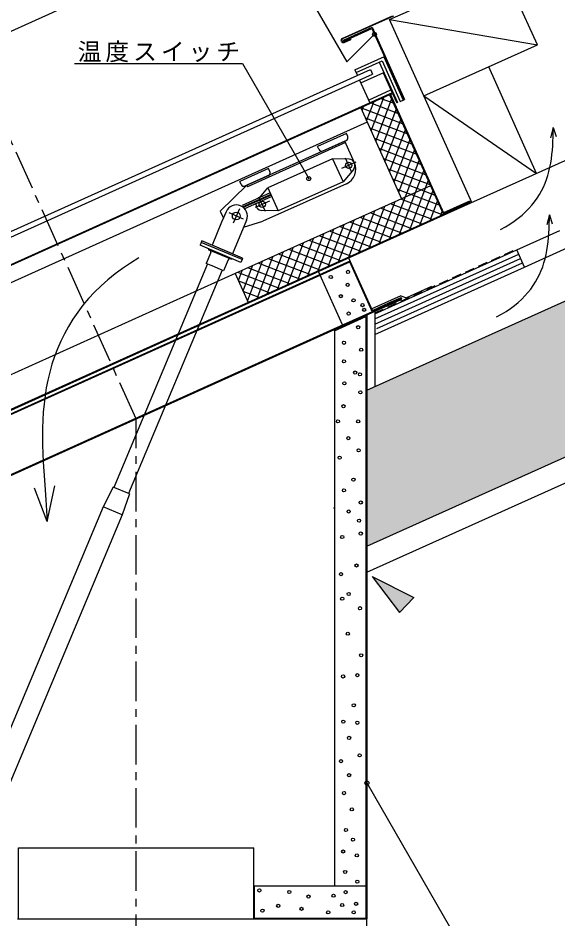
# Model space of a CAD drawing. Units: millimetres, scale not verified. Extents: x -1104 to 916, y -637 to 768.
# Drawn here: x 117 to 458, y -95 to 475 of the extents above; entities that cross this region are included whole.
import ezdxf

# ---------------------------------------------------------------- set-up
doc = ezdxf.new("R2010")
doc.units = ezdxf.units.MM
doc.header["$LTSCALE"] = 5
doc.header["$PDMODE"] = 32
doc.header["$PDSIZE"] = 2.5
doc.linetypes.add('CHAIN1', pattern=[8, 5, -1, 1, -1])
doc.linetypes.add('DASHED1', pattern=[1.8, 1.2, -0.6])
doc.layers.add('0-0', color=7, linetype='Continuous')
doc.layers.add('0-1', color=7, linetype='Continuous')
doc.styles.add('ＭＳ ゴシック', font='')
doc.styles.get('ＭＳ ゴシック').set_extended_font_data('MS Gothic')

msp = doc.modelspace()

# ---------------------------------------------------------------- linework, layer by layer
at = {"layer": '0-0'}
for p, q in [((314.205, 557.621), (86.229, 455.02)), ((351.796, 474.106), (423.634, 506.434)), ((445.383, 458.102), (423.634, 506.434)), ((321.856, 462.16), (353.756, 476.516)), ((354.285, 476.315), (322.021, 461.795)), ((403.912, 358.292), (351.796, 474.106)), ((351.796, 474.106), (445.383, 458.102)), ((322.611, 460.971), (340.849, 469.179)), ((340.598, 468.518), (360.913, 423.379)), ((340.849, 469.179), (361.369, 423.584)), ((322.839, 459.977), (327.125, 461.906)), ((324.806, 447.277), (342.289, 464.76)), ((327.125, 461.906), (327.289, 461.542)), ((321.416, 460.215), (321.255, 460.573)), ((321.619, 460.737), (321.781, 460.379)), ((323.003, 459.613), (327.289, 461.542)), ((373.545, 425.774), (445.383, 458.102)), ((329.907, 442.323), (348.601, 450.736)), ((348.145, 450.531), (360.457, 423.174)), ((345.318, 447.066), (356.809, 421.532)), ((-446.348, 88.695), (339.714, 442.46)), ((-445.035, 85.777), (341.028, 439.542)), ((329.907, 442.323), (331.507, 438.767)), ((333.6, 434.116), (348.191, 440.682)), ((339.714, 442.46), (341.028, 439.542)), ((347.735, 440.477), (353.48, 427.71)), ((444.949, 376.759), (414.582, 444.241)), ((332.821, 435.848), (339.346, 421.349)), ((353.48, 427.71), (-444.437, 68.61)), ((338.525, 423.173), (352.66, 429.534)), ((351.862, 426.434), (-442.408, 68.975)), ((337.292, 410.074), (341.776, 421.894)), ((340.194, 403.626), (348.224, 424.796)), ((343.096, 397.177), (353.127, 423.624)), ((354.257, 421.111), (346.539, 424.038)), ((351.862, 426.434), (385.925, 350.745)), ((352.318, 426.639), (353.686, 427.254)), ((352.318, 426.639), (385.971, 351.863)), ((353.686, 427.254), (356.353, 421.327)), ((358.633, 422.353), (360.913, 423.379)), ((360.913, 423.379), (361.369, 423.584)), ((373.545, 425.774), (444.949, 376.759)), ((333.624, 418.226), (359.479, 360.776)), ((360.061, 408.215), (333.643, 418.234)), ((334.39, 416.522), (335.327, 418.992)), ((357.159, 414.663), (340.091, 421.136)), ((345.998, 390.729), (356.028, 417.175)), ((356.809, 421.532), (356.353, 421.327)), ((362.963, 401.766), (336.517, 411.796)), ((348.9, 384.281), (358.93, 410.727)), ((337.728, 409.107), (-420.066, 68.064)), ((365.865, 395.318), (339.419, 405.348)), ((455.434, 405.85), (453.774, 399.365)), ((351.802, 377.833), (361.832, 404.279)), ((368.767, 388.87), (342.321, 398.9)), ((354.704, 371.385), (364.734, 397.831)), ((371.669, 382.422), (345.223, 392.452)), ((357.606, 364.937), (367.636, 391.383)), ((374.571, 375.974), (348.125, 386.004)), ((351.736, 335.359), (370.538, 384.935)), ((464.647, 385.625), (403.001, 357.882)), ((377.473, 369.526), (351.027, 379.556)), ((358.184, 338.261), (373.44, 378.487)), ((380.375, 363.077), (353.929, 373.108)), ((364.632, 341.163), (376.342, 372.038)), ((377.717, 368.984), (254.154, 313.374)), ((383.277, 356.629), (356.831, 366.659)), ((371.08, 344.065), (379.244, 365.59)), ((385.361, 350.491), (358.915, 360.522)), ((377.528, 346.967), (382.146, 359.142)), ((402.385, 359.25), (385.971, 351.863)), ((402.385, 359.25), (403.001, 357.882)), ((402.795, 358.338), (262.362, 295.136)), ((403.001, 357.882), (262.567, 294.68)), ((338.84, 329.555), (348.87, 356.001)), ((345.288, 332.457), (355.318, 358.903)), ((372.465, 344.688), (346.018, 354.718)), ((378.913, 347.59), (352.467, 357.62)), ((402.59, 358.794), (385.72, 351.201)), ((325.943, 323.751), (335.973, 350.197)), ((332.391, 326.653), (342.421, 353.099)), ((359.568, 338.884), (333.122, 348.914)), ((366.016, 341.786), (339.57, 351.816)), ((383.977, 349.868), (385.048, 352.694)), ((452.999, 350.624), (451.339, 344.139)), ((452.932, 344.698), (452.983, 347.635)), ((452.983, 347.635), (452.999, 350.624)), ((452.999, 350.624), (454.771, 344.93)), ((313.047, 317.947), (323.077, 344.393)), ((319.495, 320.849), (329.525, 347.295)), ((346.672, 333.08), (320.226, 343.11)), ((353.12, 335.982), (326.674, 346.012)), ((452.836, 341.812), (452.932, 344.698)), ((300.151, 312.143), (310.181, 338.589)), ((306.599, 315.045), (316.629, 341.491)), ((333.776, 327.276), (307.33, 337.306)), ((340.224, 330.178), (313.778, 340.208)), ((432.365, 328.439), (459.722, 340.751)), ((452.482, 336.177), (452.689, 338.972)), ((452.689, 338.972), (452.836, 341.812)), ((287.254, 306.339), (297.284, 332.785)), ((293.703, 309.241), (303.733, 335.687)), ((320.879, 321.472), (294.433, 331.502)), ((327.328, 324.374), (300.881, 334.404)), ((451.429, 328.046), (451.859, 330.716)), ((451.859, 330.716), (452.208, 333.426)), ((452.208, 333.426), (452.482, 336.177)), ((274.358, 300.535), (284.388, 326.981)), ((280.806, 303.437), (290.836, 329.883)), ((307.983, 315.668), (281.537, 325.698)), ((314.431, 318.57), (287.985, 328.6)), ((342.497, 287.994), (432.365, 328.439)), ((342.497, 284.705), (433.596, 325.704)), ((437.289, 317.497), (432.365, 328.44)), ((437.289, 317.496), (464.647, 329.808)), ((450.297, 322.826), (450.911, 325.417)), ((450.911, 325.417), (451.429, 328.046)), ((261.957, 296.036), (271.492, 321.177)), ((267.91, 297.633), (277.94, 324.079)), ((295.087, 309.864), (268.641, 319.894)), ((301.535, 312.766), (275.089, 322.796)), ((307.697, 312.847), (326.847, 321.465)), ((307.902, 312.391), (326.596, 320.803)), ((340.964, 290.095), (326.045, 323.248)), ((340.754, 289.342), (326.596, 320.803)), ((342.497, 281.415), (434.827, 322.968)), ((343.728, 278.679), (436.058, 320.232)), ((448.759, 317.764), (449.582, 320.275)), ((449.582, 320.275), (450.297, 322.826)), ((282.191, 304.06), (255.744, 314.09)), ((256.153, 308.933), (258.596, 315.373)), ((259.055, 302.484), (265.044, 318.275)), ((288.639, 306.962), (262.193, 316.992)), ((322.06, 280.93), (306.895, 314.63)), ((342.497, 274.835), (437.289, 317.496)), ((446.763, 312.863), (447.821, 315.292)), ((447.821, 315.292), (448.759, 317.764)), ((45.678, 194.937), (307.697, 312.847)), ((45.883, 194.481), (307.902, 312.391)), ((254.154, 313.374), (80.892, 235.398)), ((254.154, 313.374), (262.567, 294.68)), ((275.742, 301.158), (256.34, 308.517)), ((442.808, 305.836), (444.262, 308.132)), ((444.262, 308.132), (445.578, 310.475)), ((445.578, 310.475), (446.763, 312.863)), ((269.294, 298.256), (259.242, 302.068)), ((378.431, 305.263), (362.546, 298.114)), ((378.431, 305.263), (362.546, 298.114)), ((439.467, 301.393), (441.212, 303.589)), ((441.212, 303.589), (442.808, 305.836)), ((337.497, 239.687), (464.647, 296.91)), ((358.886, 299.271), (340.649, 291.062)), ((358.886, 299.271), (340.649, 291.062)), ((351.451, 294.814), (359.202, 298.302)), ((351.697, 294.267), (359.448, 297.755)), ((351.943, 293.719), (359.695, 297.208)), ((358.886, 299.271), (362.546, 298.114)), ((358.886, 299.271), (362.546, 298.114)), ((359.695, 297.208), (359.202, 298.302)), ((433.298, 295.15), (435.515, 297.17)), ((435.515, 297.17), (437.57, 299.252)), ((437.57, 299.252), (439.467, 301.393)), ((262.362, 295.136), (89.1, 217.16)), ((262.567, 294.68), (89.305, 216.704)), ((262.846, 295.354), (262.144, 295.62)), ((316.897, 277.948), (349.208, 292.488)), ((340.964, 290.095), (348.715, 293.583)), ((348.715, 293.583), (351.451, 294.814)), ((348.715, 293.583), (348.961, 293.036)), ((348.961, 293.036), (351.697, 294.267)), ((348.961, 293.036), (351.697, 294.267)), ((348.961, 293.036), (349.208, 292.488)), ((349.208, 292.488), (351.943, 293.719)), ((351.451, 294.814), (351.697, 294.267)), ((351.697, 294.267), (351.943, 293.719)), ((425.629, 289.508), (428.359, 291.314)), ((428.359, 291.314), (430.914, 293.196)), ((430.914, 293.196), (433.298, 295.15)), ((316.897, 277.29), (336.897, 286.29)), ((336.897, 286.29), (336.897, -94.323)), ((342.497, 289.475), (342.497, 241.937)), ((419.628, 286.146), (422.72, 287.783)), ((422.72, 287.783), (425.629, 289.508)), ((65.45, 164.796), (316.897, 277.948)), ((317.143, 277.401), (316.65, 278.495)), ((316.897, 277.29), (316.897, -73.823)), ((135.081, 156.572), (127.07, 177.594)), ((135.081, 156.572), (139.819, 179.065)), ((316.297, 165.177), (316.897, 165.177)), ((337.497, -8.78), (411.722, -137.341)), ((116.847, -49.823), (265.847, -49.823)), ((116.847, -94.823), (116.847, -49.823)), ((116.847, -49.823), (265.847, -49.823)), ((116.847, -94.823), (116.847, -49.823)), ((265.847, -94.823), (265.847, -49.823)), ((265.847, -94.823), (265.847, -49.823)), ((266.347, -94.823), (266.347, -73.823)), ((266.347, -73.823), (336.897, -73.823)), ((116.347, -94.823), (266.347, -94.823)), ((116.847, -94.823), (265.847, -94.823)), ((116.847, -94.823), (265.847, -94.823)), ((266.347, -94.323), (336.897, -94.323)), ((266.347, -94.823), (337.497, -94.823)), ((337.497, -265.823), (337.497, -94.823))]:
    msp.add_line(p, q, dxfattribs=at)
at = {"layer": '0-0', "linetype": 'CHAIN1'}
for p, q in [((191.347, 221.45), (86.229, 455.02)), ((191.347, -477.033), (191.347, 221.45))]:
    msp.add_line(p, q, dxfattribs=at)
at = {"layer": '0-0', "linetype": 'DASHED1'}
msp.add_line((342.497, 288.543), (432.16, 328.895), dxfattribs=at)
at = {"layer": '0-0'}
for points in [[(205.94, 484.098), (303.548, 484.098), (324.806, 447.277)], [(322.611, 460.971), (322.816, 460.515), (340.598, 468.518)], [(152.329, 446.306), (258.65, 446.306), (300.702, 373.47)], [(330.728, 440.499), (347.142, 447.886), (358.633, 422.353)], [(422.063, 341.372), (425.155, 343.009), (428.064, 344.734), (430.794, 346.54), (433.349, 348.423), (435.733, 350.376), (437.95, 352.396), (440.005, 354.478), (441.902, 356.619), (443.647, 358.815), (445.243, 361.062), (446.697, 363.358), (448.013, 365.701), (449.198, 368.089), (450.256, 370.519), (451.194, 372.99), (452.017, 375.501), (452.732, 378.052), (453.346, 380.643), (453.864, 383.272), (454.294, 385.942), (454.642, 388.652), (454.917, 391.403), (455.124, 394.198), (455.271, 397.038), (455.367, 399.924), (455.418, 402.861), (455.434, 405.85), (457.206, 400.156)], [(193.092, 323.354), (187.863, 320.091), (182.846, 316.693), (178.053, 313.155), (173.493, 309.474), (169.172, 305.65), (165.097, 301.686), (161.272, 297.586), (157.698, 293.358), (154.378, 289.008), (151.312, 284.547), (148.497, 279.985), (145.931, 275.332), (143.611, 270.598), (141.531, 265.795), (139.685, 260.933), (138.067, 256.021), (136.667, 251.067), (135.478, 246.079), (134.488, 241.061), (133.689, 236.017), (133.067, 230.946), (132.612, 225.848), (132.311, 220.717), (132.15, 215.544), (132.116, 210.318), (132.195, 205.021), (132.371, 199.633), (132.631, 194.129), (132.959, 188.478), (133.34, 182.645), (133.758, 176.589), (134.198, 170.262), (134.644, 163.609), (135.081, 156.572)], [(65.204, 165.343), (316.65, 278.495), (348.961, 293.036)], [(337.497, 287.218), (337.497, 131.477), (337.497, -94.823)]]:
    msp.add_lwpolyline(points, dxfattribs=at)
for centre in [(325.467, 314.471), (314.6, 311.196), (325.318, 306.283), (321.001, 299.138), (329.04, 296.458), (334.697, 293.481), (335.739, 290.504), (325.914, 288.122), (331.969, 279.469), (322.959, 269.64), (333.88, 265.272), (322.959, 257.901), (330.057, 250.802), (333.061, 249.71), (323.232, 243.977), (333.334, 238.244), (322.686, 229.507), (319.137, 219.952), (331.969, 219.952), (325.689, 209.304), (332.242, 201.66), (320.229, 197.018), (328.965, 183.095), (322.959, 176.269), (333.607, 168.625), (325.962, 162.892), (332.515, 157.158), (333.607, 148.968), (321.867, 146.784), (330.877, 128.765), (321.048, 123.305), (321.867, 107.743), (325.962, 110.746), (333.061, 101.737), (325.416, 85.629), (333.88, 71.978), (322.413, 58.6), (331.423, 59.419), (329.163, 40.342), (322.531, 30.025), (331.374, 29.288), (326.216, 19.709), (321.057, 4.97), (332.848, 8.655), (326.216, -3.872), (323.012, -15.195), (327.928, -25.52), (324.241, -38.548), (328.666, -44.693), (322.469, -52.119), (331.112, -54.588), (323.704, -65.083), (331.374, -71.241), (269.408, -76.758), (288.343, -77.724), (300.512, -80.646), (316.342, -80.091), (324.005, -77.874), (281.35, -86.478), (321.794, -85.98), (330.637, -85.243), (271.352, -89.533), (296.069, -88.422), (313.009, -90.644), (329.116, -90.644)]:
    msp.add_circle(centre, 1, dxfattribs=at)
for centre, radius, start, end in [((322.349, 461.066), 1.2, 114.2288, 204.23), ((322.349, 461.066), 0.8, 114.2288, 204.23), ((322.51, 460.707), 1.2, 204.23, 294.23), ((322.51, 460.707), 0.8, 204.23, 294.23)]:
    msp.add_arc(centre, radius, start, end, dxfattribs=at)
for p in [(342.289, 464.76), (337.497, -8.78)]:
    msp.add_point(p, dxfattribs=at)
at = {"layer": '0-1'}
for p, q in [((324.514, 402.047), (306.276, 393.839)), ((325.335, 400.223), (324.514, 402.047)), ((323.42, 397.168), (261.41, 369.261)), ((323.83, 396.256), (261.821, 368.349)), ((307.097, 392.015), (306.276, 393.839)), ((309.741, 391.012), (324.332, 397.578)), ((329.576, 383.489), (323.42, 397.168)), ((315.806, 386.065), (274.77, 367.597)), ((315.806, 386.065), (322.372, 371.475)), ((326.33, 385.828), (315.806, 386.065)), ((275.271, 379.885), (257.033, 371.677)), ((276.092, 378.061), (275.271, 379.885)), ((329.174, 379.51), (322.372, 371.475)), ((257.854, 369.853), (257.033, 371.677)), ((260.498, 368.85), (275.089, 375.417)), ((322.372, 371.475), (281.336, 353.007)), ((261.41, 369.261), (244.632, 352.937)), ((261.41, 369.261), (261.821, 368.349)), ((269.522, 361.397), (274.77, 367.597)), ((324.561, 370.266), (271.67, 346.463)), ((274.77, 367.597), (281.336, 353.007)), ((267.968, 359.562), (268.022, 359.625)), ((244.632, 352.937), (246.638, 348.479)), ((248.345, 352.546), (245.531, 345.841)), ((281.336, 353.007), (270.812, 353.244)), ((245.531, 345.841), (239.443, 331.338)), ((261.254, 347.127), (252.352, 325.92)), ((259.461, 342.855), (271.67, 346.463)), ((232.602, 333.125), (231.828, 331.281)), ((257.646, 320.444), (231.828, 331.281)), ((232.989, 334.047), (232.602, 333.125)), ((258.42, 322.289), (232.602, 333.125)), ((258.807, 323.211), (232.989, 334.047)), ((252.352, 325.92), (239.443, 331.338)), ((238.624, 326.802), (235.721, 319.886)), ((237.36, 328.959), (237.167, 328.498)), ((236.643, 319.499), (177.322, 178.174)), ((238.85, 318.573), (235.721, 319.886)), ((249.689, 322.158), (246.786, 315.242)), ((258.42, 322.289), (257.646, 320.444)), ((258.807, 323.211), (258.42, 322.289)), ((245.864, 315.629), (186.543, 174.304)), ((337.497, 140.992), (464.647, 198.216)), ((337.497, 124.543), (464.647, 181.767)), ((170.521, 165.846), (79.181, -51.762)), ((182.6, 160.776), (170.521, 165.846)), ((340.817, 121.77), (367.227, 108.565))]:
    msp.add_line(p, q, dxfattribs=at)
at = {"layer": '0-1', "color": 4, "linetype": 'CHAIN1'}
for p, q in [((330.488, 383.9), (321.369, 379.796)), ((327.98, 377.288), (323.876, 386.407)), ((275.773, 359.276), (266.654, 355.172)), ((273.266, 352.664), (269.162, 361.783)), ((256.735, 354.447), (252.864, 345.226)), ((259.41, 347.901), (250.189, 351.772))]:
    msp.add_line(p, q, dxfattribs=at)
at = {"layer": '0-1', "color": 4}
for p, q in [((276.206, 364.405), (258.593, 356.478)), ((276.617, 363.493), (259.003, 355.567)), ((276.822, 363.037), (259.209, 355.111)), ((277.232, 362.126), (259.619, 354.199))]:
    msp.add_line(p, q, dxfattribs=at)
at = {"layer": '0-1'}
for points in [[(252.113, 322.767), (251.92, 322.306), (237.167, 328.498)], [(246.786, 315.242), (239.475, 318.311), (238.85, 318.573)], [(187.096, 174.071), (176.861, 178.368), (170.521, 165.846)], [(187.096, 174.071), (182.6, 160.776), (91.26, -56.832)], [(340.817, 121.77), (358.041, 99.091), (367.227, 108.565)]]:
    msp.add_lwpolyline(points, dxfattribs=at)
for centre, radius in [((325.928, 381.848), 2), ((271.214, 357.224), 2), ((254.8, 349.837), 2.5)]:
    msp.add_circle(centre, radius, dxfattribs=at)
for centre, radius, start, end in [((323.511, 399.402), 2, 294.23, 24.23), ((308.92, 392.836), 2, 204.23, 294.23), ((320.457, 379.385), 10, 294.23, 24.23), ((325.928, 381.848), 4, 324.23, 84.23), ((274.268, 377.241), 2, 294.23, 24.23), ((259.678, 370.674), 2, 204.23, 294.23), ((271.214, 357.224), 4, 144.23, 155.63962), ((254.8, 349.837), 7, 337.23, 157.23), ((271.214, 357.224), 4, 174.23, 264.23), ((237.702, 327.189), 1, 337.23, 67.23), ((250.611, 321.771), 1, 67.23, 157.23)]:
    msp.add_arc(centre, radius, start, end, dxfattribs=at)
msp.add_point((300.702, 373.47), dxfattribs=at)
at = {"layer": '0-1', "color": 254}
for points in [[(464.647, 198.216), (464.647, 296.91), (337.497, 239.687)], [(337.497, 239.687), (337.497, 140.992), (464.647, 198.216)]]:
    msp.add_solid(points, dxfattribs=at)
at = {"layer": '0-1'}
msp.add_solid([(340.817, 121.77), (358.041, 99.091), (367.227, 108.565)], dxfattribs=at)

# ---------------------------------------------------------------- texts
at = {"layer": '0-0', "insert": (154.408, 447.082), "char_height": 11, "attachment_point": 7, "style": 'ＭＳ ゴシック'}
msp.add_mtext('\\T1.17;温度スイッチ', dxfattribs=at)

doc.saveas('drawing.dxf')
